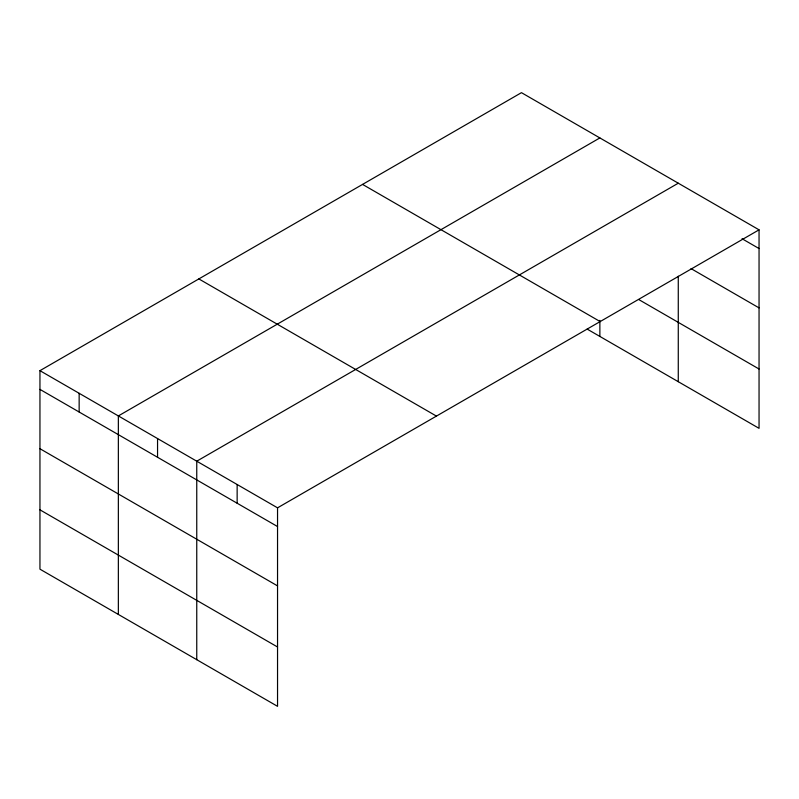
<?xml version="1.0" encoding="UTF-8"?>
<svg xmlns="http://www.w3.org/2000/svg" width="799" height="799" viewBox="0 0 799 799"><rect width="100%" height="100%" fill="white"/><g stroke="black" fill="none" stroke-linecap="round" stroke-linejoin="round"><path stroke-width="1.2" d="M39.95 370.666L277.543 507.834L277.543 706.336L39.95 569.168L39.95 370.666L521.457 92.664L759.05 229.832L759.05 428.334L587.155 329.088M599.869 137.927L118.352 415.929L118.352 614.431M678.271 183.201L196.754 461.193L196.754 659.694M277.543 507.834L759.05 229.832M742.041 238.731L759.05 248.549M691.025 268.604L759.05 307.885M639.07 299.735L759.05 369.008M362.566 184.409L600.149 321.578M198.851 278.921L436.434 416.099M39.95 389.383L277.543 526.551M39.95 448.708L277.543 585.877M39.95 509.832L277.543 647M678.271 276.214L678.271 381.702M599.869 320.359L599.869 336.429M237.143 484.514L237.143 503.23M157.553 438.561L157.553 457.278M79.151 393.298L79.151 412.014"/></g></svg>
